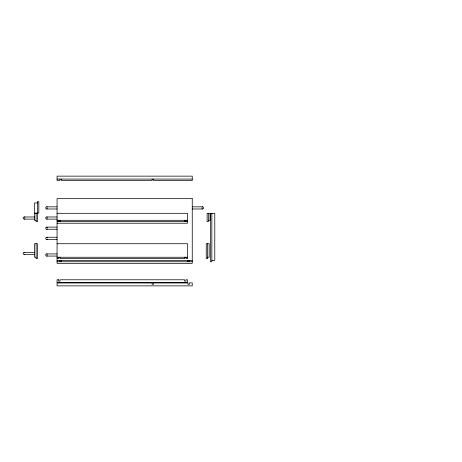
<?xml version="1.0" encoding="UTF-8"?>
<svg xmlns="http://www.w3.org/2000/svg" width="462" height="462" viewBox="0 0 462 462"><rect width="100%" height="100%" fill="white"/><g stroke="black" fill="none" stroke-linecap="round" stroke-linejoin="round"><path stroke-width="0.69" d="M24.931 218.803C23.481 220.172 22.176 217.03 24.174 216.973L34.535 216.973M47.465 208.662C46.009 210.037 44.71 206.889 46.702 206.832L57.069 206.832M47.465 218.803C46.009 220.172 44.71 217.03 46.702 216.973L57.069 216.973M47.465 228.944C46.009 230.313 44.71 227.171 46.702 227.113L57.069 227.113M47.465 239.079C46.009 240.448 44.71 237.306 46.702 237.249L57.069 237.249M47.465 255.752C46.009 257.126 44.71 253.979 46.702 253.921L57.069 253.921M201.859 207.149C203.309 205.781 204.614 208.922 202.616 208.98L192.25 208.98M24.711 254.348C23.175 255.238 22.401 252.344 24.174 252.344L34.535 252.344M57.069 179.065L192.25 179.065M37.468 202.951L34.535 202.951L34.535 213.086L38.82 213.086L38.82 201.599L37.468 201.599L37.468 213.086M192.25 206.832L202.616 206.832M46.702 208.98L57.069 208.98M57.069 213.311L187.52 213.311L187.52 223.227L57.069 223.227M24.174 219.115L34.535 219.115M46.702 219.115L57.069 219.115M36.117 220.299L34.535 220.299L34.535 213.311L37.468 213.311L37.468 221.65L36.117 221.65L36.117 213.311M57.069 220.299L187.52 220.299M208.472 220.299L210.054 220.299L210.054 213.311L207.12 213.311L207.12 221.65L208.472 221.65L208.472 213.311M57.069 221.65L187.52 221.65M46.702 229.256L57.069 229.256M46.702 239.397L57.069 239.397M57.069 243.728L187.52 243.728L187.52 258.599L185.943 258.599L185.943 257.184M24.174 254.493L34.535 254.493M46.702 256.069L57.069 256.069M36.117 257.247L34.535 257.247L34.535 243.728L37.468 243.728L37.468 258.599L36.117 258.599L36.117 243.728M57.069 257.247L187.52 257.247M207.582 257.247L209.159 257.247L209.159 243.728L206.231 243.728L206.231 258.599L207.582 258.599L207.582 243.728M57.069 258.599L58.645 258.599L58.645 257.184M57.069 260.401L192.25 260.401M211.856 260.401L214.784 260.401L214.784 213.311L210.505 213.311L210.505 261.752L211.856 261.752L211.856 213.311M57.069 261.752L192.25 261.752M202.616 208.98L201.859 208.662M46.702 206.832L47.465 207.149M46.702 216.973L47.465 217.284M24.174 216.973L24.931 217.284M46.702 227.113L47.465 227.425M46.702 237.249L47.632 237.786M46.702 253.921L47.465 254.239M24.174 252.344L24.711 252.489M189.322 260.32L189.322 261.752M187.97 260.32L187.97 261.752M185.943 220.258L185.943 221.65M184.592 220.258L184.592 221.65M184.592 257.184L184.592 258.599L59.996 258.599L59.996 257.184M153.5 179.065L153.5 180.417L192.25 180.417L192.25 176.138L57.069 176.138L57.069 180.417L59.996 180.417L59.996 179.065M152.148 179.065L152.148 180.417L61.348 180.417L61.348 179.065M61.348 260.401L61.348 261.752M59.996 220.258L59.996 221.65M59.996 260.401L59.996 261.752M58.645 220.258L58.645 221.65M192.25 198.666L57.069 198.666L57.069 263.334L192.25 263.334L192.25 198.666M58.645 279.781L57.069 279.781L57.069 282.709L187.52 282.709L187.52 279.781L185.943 279.781L185.943 281.133L184.592 281.133L184.592 279.781L59.996 279.781L59.996 281.133L58.645 281.133L58.645 279.781M152.148 282.935L57.069 282.935L57.069 285.863L192.25 285.863L192.25 282.935L189.322 282.935L189.322 284.286L187.97 284.286L187.97 282.935L153.5 282.935L153.5 284.286L152.148 284.286L152.148 282.935"/></g></svg>
